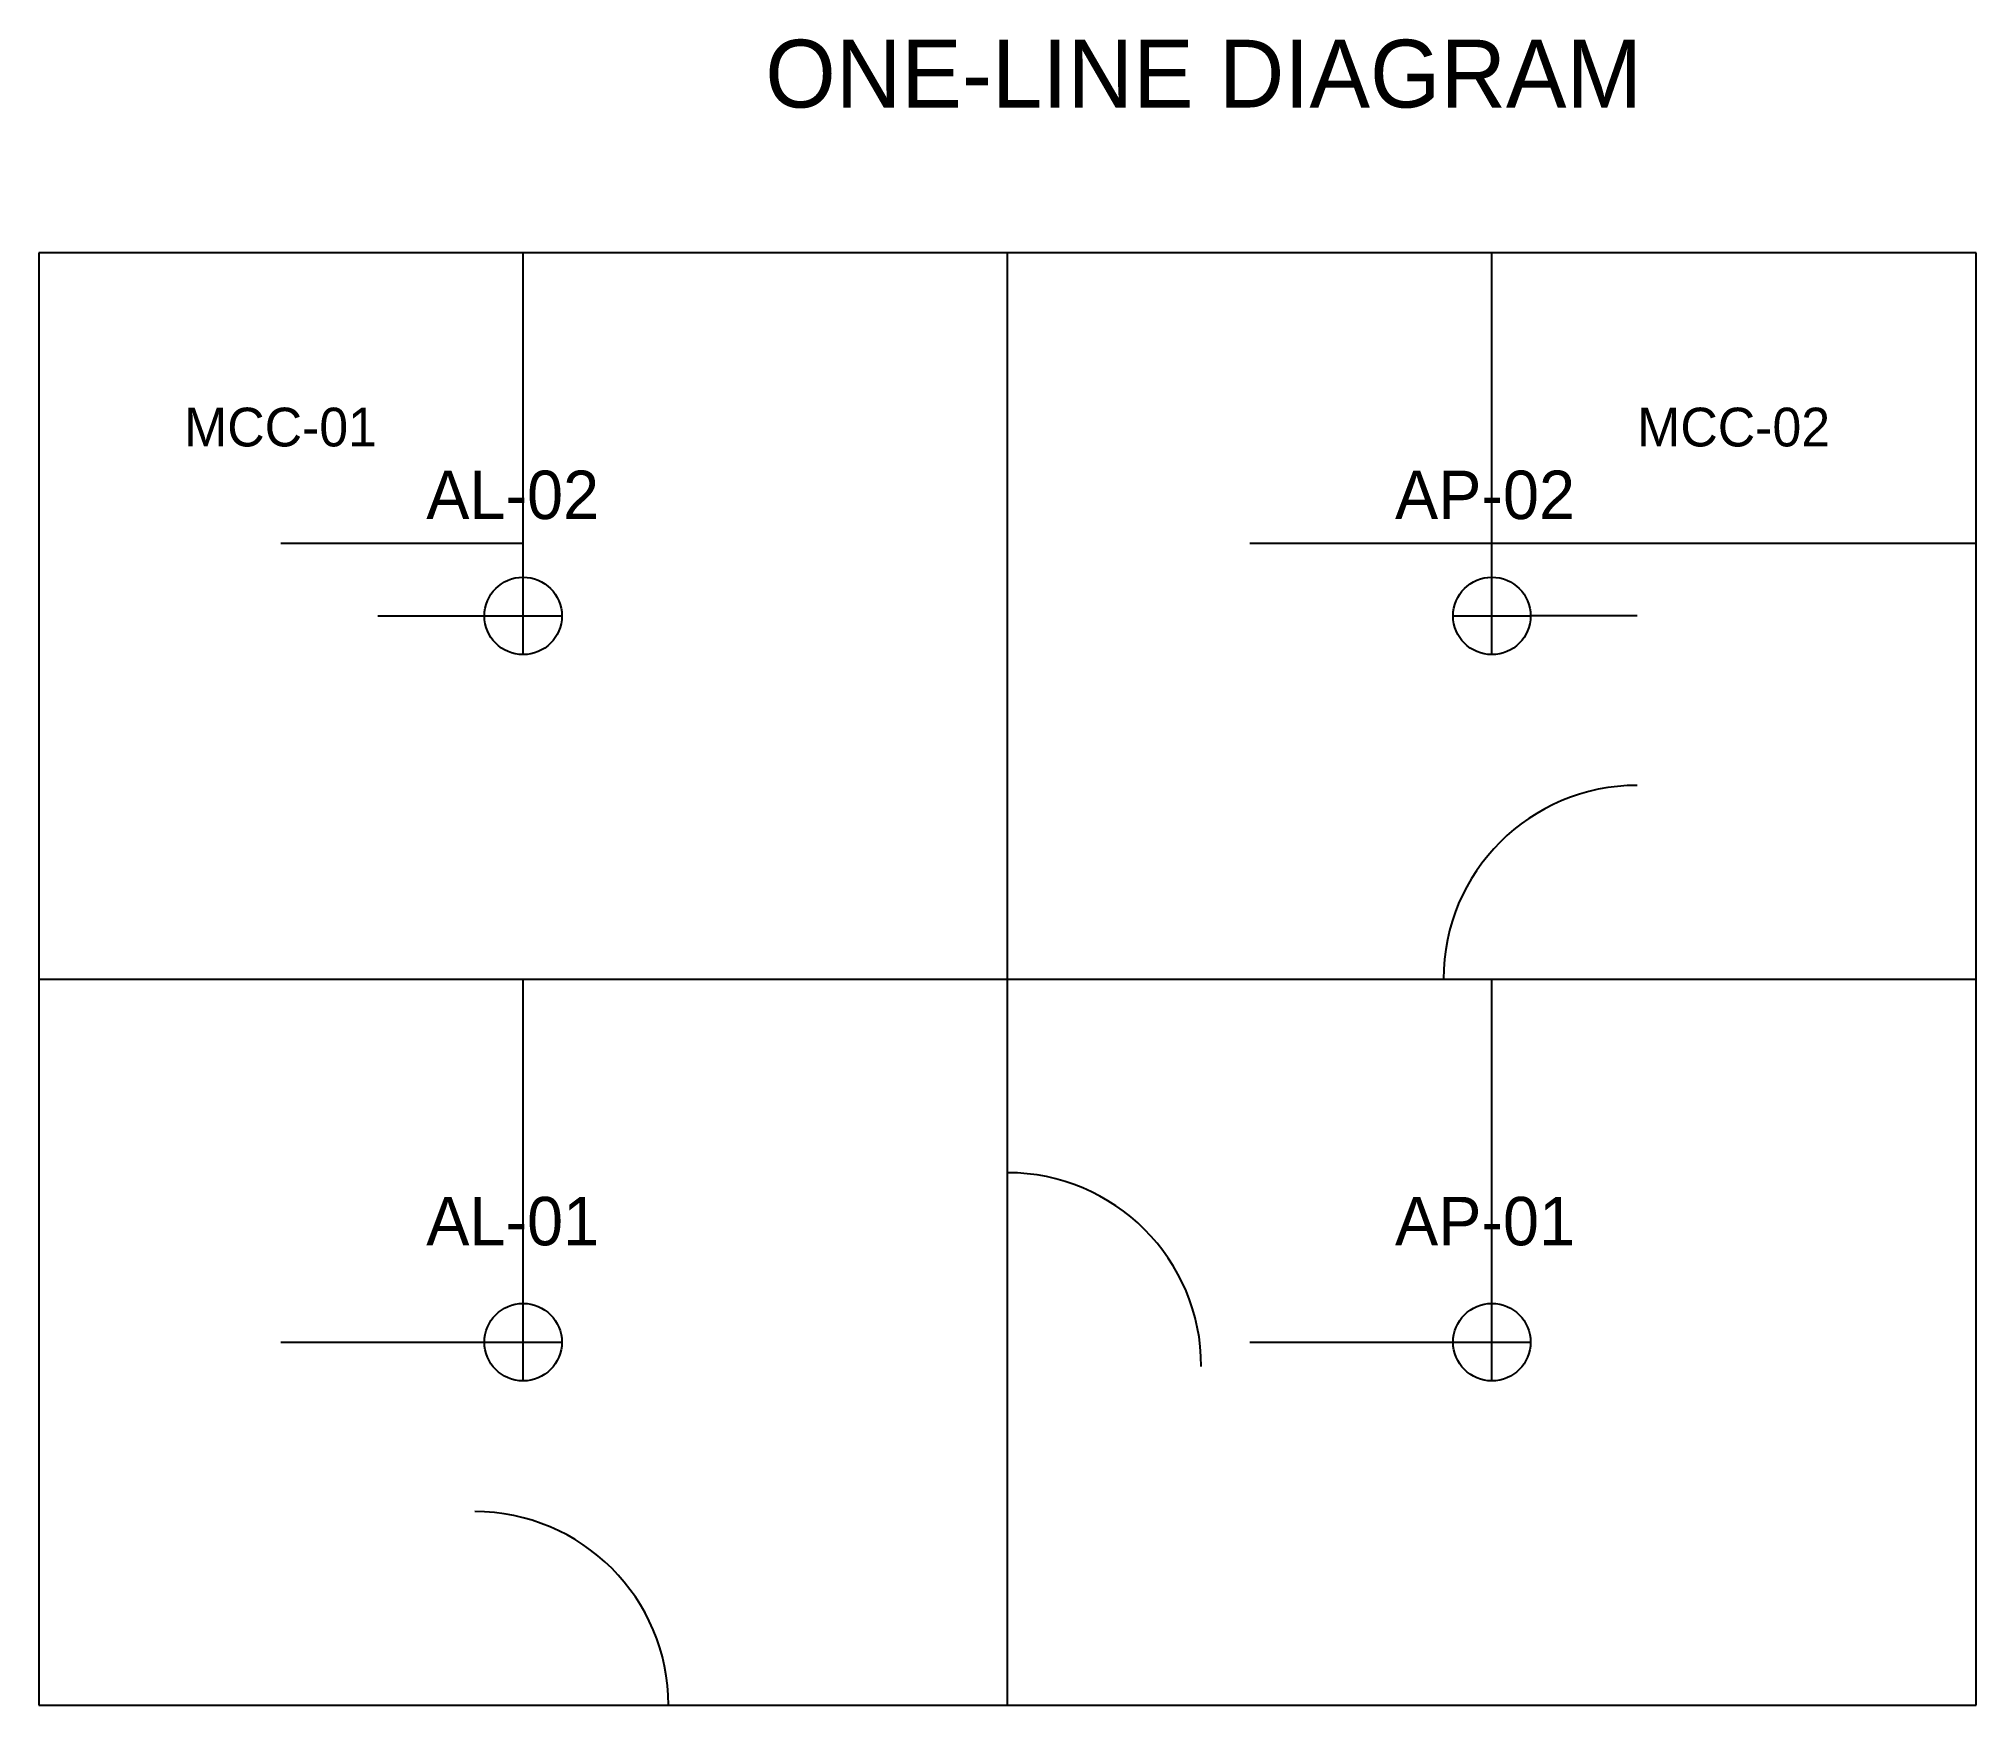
# Model space of a CAD drawing. Extents: x 50 to 450, y 50 to 394.
import ezdxf

# ---------------------------------------------------------------- set-up
doc = ezdxf.new("R2010")
doc.units = 0
for name, color, linetype in [('DOOR', 3, 'CONTINUOUS'), ('ELECTRIC', 5, 'CONTINUOUS'), ('TEXT', 7, 'CONTINUOUS'), ('WALL', 1, 'CONTINUOUS')]:
    doc.layers.add(name, color=color, linetype=linetype)

msp = doc.modelspace()

# ---------------------------------------------------------------- linework, layer by layer
at = {"layer": 'DOOR'}
for p, q in [((340, 200), (380, 200)), ((250, 120), (250, 160)), ((140, 50), (180, 50))]:
    msp.add_line(p, q, dxfattribs=at)
for centre, start, end in [((380, 200), 90, 180), ((250, 120), 0, 90), ((140, 50), 0, 90)]:
    msp.add_arc(centre, 40, start, end, dxfattribs=at)
at = {"layer": 'ELECTRIC'}
for p, q in [((150, 283), (150, 350)), ((350, 283), (350, 350)), ((100, 290), (150, 290)), ((300, 290), (450, 290)), ((150, 267), (150, 283)), ((350, 267), (350, 283)), ((120, 275), (142, 275)), ((142, 275), (158, 275)), ((342, 275), (358, 275)), ((380, 275), (358, 275)), ((100, 200), (150, 200)), ((150, 133), (150, 200)), ((300, 200), (450, 200)), ((350, 133), (350, 200)), ((150, 117), (150, 133)), ((350, 117), (350, 133)), ((100, 125), (142, 125)), ((142, 125), (158, 125)), ((300, 125), (342, 125)), ((342, 125), (358, 125))]:
    msp.add_line(p, q, dxfattribs=at)
for centre in [(150, 275), (350, 275), (150, 125), (350, 125)]:
    msp.add_circle(centre, 8, dxfattribs=at)
at = {"layer": 'WALL'}
for p, q in [((450, 350), (50, 350)), ((50, 350), (50, 50)), ((250, 50), (250, 350)), ((450, 50), (450, 350)), ((50, 200), (250, 200)), ((250, 200), (450, 200)), ((50, 50), (450, 50))]:
    msp.add_line(p, q, dxfattribs=at)

# ---------------------------------------------------------------- texts
at = {"layer": 'TEXT'}
for s, height, p in [('ONE-LINE DIAGRAM', 14, (200, 380)), ('MCC-01', 8, (80, 310)), ('MCC-02', 8, (380, 310)), ('AL-02', 10, (130, 295)), ('AP-02', 10, (330, 295)), ('AL-01', 10, (130, 145)), ('AP-01', 10, (330, 145))]:
    msp.add_text(s, height=height, dxfattribs=at).set_placement(p)

doc.saveas('drawing.dxf')
